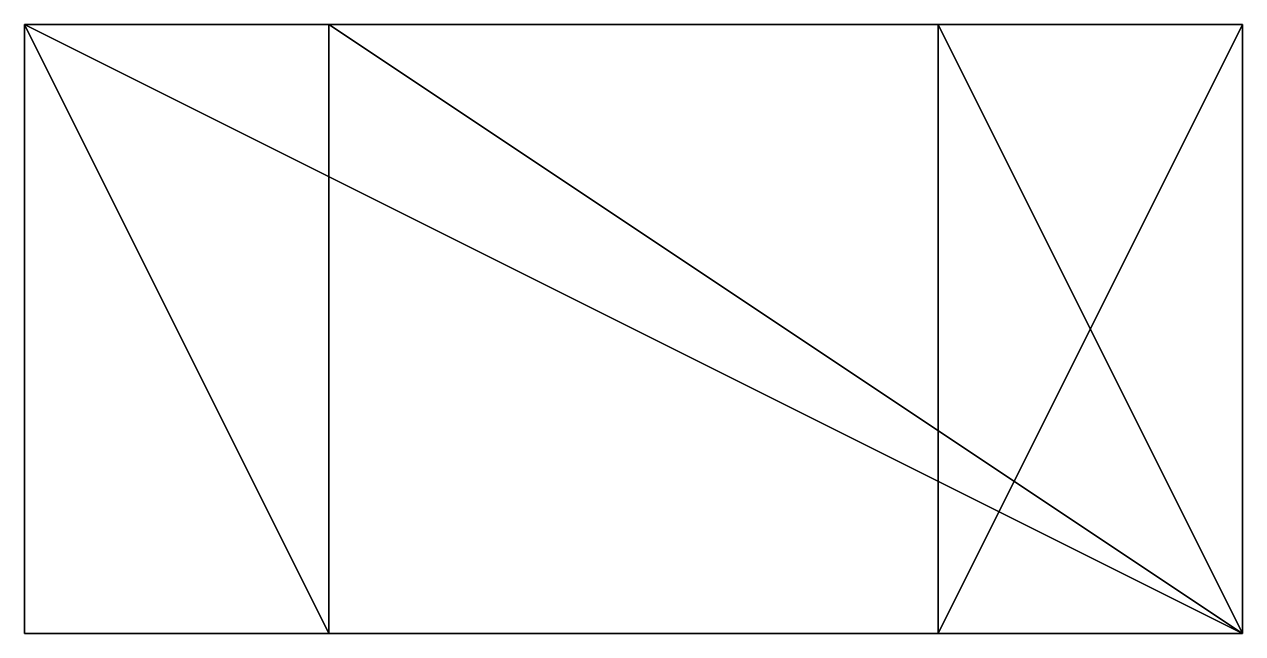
# Model space of a CAD drawing. Header units: metres. Extents: x 0 to 40000, y 0 to 20000.
import ezdxf

# ---------------------------------------------------------------- set-up
doc = ezdxf.new("R2010")
doc.units = ezdxf.units.M

msp = doc.modelspace()

# ---------------------------------------------------------------- meshes
at = {"layer": '10_77'}
mesh = msp.add_polyface(dxfattribs=at)
corners = [(0, 20000, 3000), (0, 0, 3000), (10000, 0, 3000), (10000, 20000, 3000)]
mesh.append_faces([[corners[k] for k in face] for face in [(2, 1, 0), (0, 3, 2)]])
at = {"layer": '11_77'}
mesh = msp.add_polyface(dxfattribs=at)
corners = [(10000, 0, 3000), (10000, 0), (10000, 20000), (10000, 20000, 3000)]
mesh.append_faces([[corners[k] for k in face] for face in [(2, 1, 0), (0, 3, 2)]])
at = {"layer": '12_78'}
mesh = msp.add_polyface(dxfattribs=at)
corners = [(30000, 20000, 15000), (30000, 0, 15000), (40000, 0, 15000), (40000, 20000, 15000)]
mesh.append_faces([[corners[k] for k in face] for face in [(2, 1, 0), (0, 3, 2)]])
at = {"layer": '13_79'}
mesh = msp.add_polyface(dxfattribs=at)
corners = [(30000, 20000, 13000), (30000, 0, 13000), (40000, 0, 13000), (40000, 20000, 13000)]
mesh.append_faces([[corners[k] for k in face] for face in [(1, 2, 3), (3, 0, 1)]])
at = {"layer": '14_79'}
mesh = msp.add_polyface(dxfattribs=at)
corners = [(30000, 0, 15000), (30000, 0, 13000), (30000, 20000, 13000), (30000, 20000, 15000)]
mesh.append_faces([[corners[k] for k in face] for face in [(1, 2, 3), (3, 0, 1)]])
at = {"layer": '1_75'}
mesh = msp.add_polyface(dxfattribs=at)
corners = [(10000, 20000), (10000, 0), (40000, 0), (40000, 20000)]
mesh.append_faces([[corners[k] for k in face] for face in [(2, 1, 0), (0, 3, 2)]])
at = {"layer": '2_74'}
mesh = msp.add_polyface(dxfattribs=at)
corners = [(0, 0, 20000), (40000, 0, 20000), (40000, 0, 15000), (30000, 0, 15000), (30000, 0, 13000), (40000, 0, 13000), (40000, 0), (10000, 0), (10000, 0, 3000), (0, 0, 3000)]
mesh.append_faces([[corners[k] for k in face] for face in [(7, 6, 5), (5, 8, 7), (8, 5, 4), (4, 9, 8), (9, 4, 3), (3, 0, 9), (2, 1, 0), (0, 3, 2)]])
at = {"layer": '3_74'}
mesh = msp.add_polyface(dxfattribs=at)
corners = [(0, 20000, 20000), (40000, 20000, 20000), (40000, 20000, 15000), (30000, 20000, 15000), (30000, 20000, 13000), (40000, 20000, 13000), (40000, 20000), (10000, 20000), (10000, 20000, 3000), (0, 20000, 3000)]
mesh.append_faces([[corners[k] for k in face] for face in [(1, 2, 3), (3, 0, 1), (9, 0, 3), (3, 8, 9), (8, 3, 4), (4, 7, 8), (7, 4, 5), (5, 6, 7)]])
at = {"layer": '4_74'}
mesh = msp.add_polyface(dxfattribs=at)
corners = [(0, 0, 20000), (0, 0, 3000), (0, 20000, 3000), (0, 20000, 20000)]
mesh.append_faces([[corners[k] for k in face] for face in [(2, 1, 0), (0, 3, 2)]])
at = {"layer": '5_74'}
mesh = msp.add_polyface(dxfattribs=at)
corners = [(40000, 0, 30000), (40000, 0, 15000), (40000, 20000, 15000), (40000, 20000, 30000)]
mesh.append_faces([[corners[k] for k in face] for face in [(0, 1, 2), (2, 3, 0)]])
at = {"layer": '6_74'}
mesh = msp.add_polyface(dxfattribs=at)
corners = [(40000, 0, 13000), (40000, 0, 0), (40000, 20000, 0), (40000, 20000, 13000)]
mesh.append_faces([[corners[k] for k in face] for face in [(0, 1, 2), (2, 3, 0)]])
at = {"layer": '7_74'}
mesh = msp.add_polyface(dxfattribs=at)
corners = [(40000, 20000, 20000), (40000, 20000, 30000), (0, 20000, 20000)]
mesh.append_faces([[corners[k] for k in face] for face in [(2, 1, 0)]])
at = {"layer": '8_74'}
mesh = msp.add_polyface(dxfattribs=at)
corners = [(40000, 0, 20000), (40000, 0, 30000), (0, 0, 20000)]
mesh.append_faces([[corners[k] for k in face] for face in [(0, 1, 2)]])
at = {"layer": '9_76'}
mesh = msp.add_polyface(dxfattribs=at)
corners = [(0, 20000, 20000), (0, 0, 20000), (40000, 0, 30000), (40000, 20000, 30000)]
mesh.append_faces([[corners[k] for k in face] for face in [(0, 1, 2), (2, 3, 0)]])

doc.saveas('drawing.dxf')
